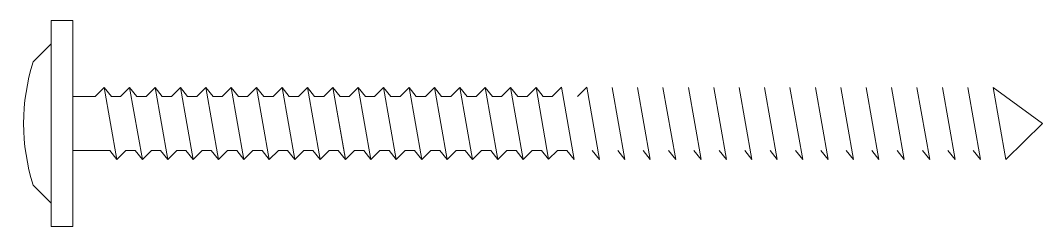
# Model space of a CAD drawing. Header units: metres. Extents: x -2.9 to 53.8, y -5.7 to 5.7.
import ezdxf

# ---------------------------------------------------------------- set-up
doc = ezdxf.new("R2010")
doc.units = ezdxf.units.M
doc.layers.add('A-DETL-GENF', color=92, linetype='Continuous', lineweight=18)

# ---------------------------------------------------------------- blocks, each defined once
blk = doc.blocks.new('00 schroef zetwerk_lang - Schroef zetwerk_lang-3345019-00_0 Basismaterialen')
at = {"layer": 'A-DETL-GENF', "lineweight": 13}
for p, q in [((0, 5.725), (-1.2, 5.725)), ((-1.2, 5.725), (-1.2, -5.725)), ((0, -5.725), (0, 5.725)), ((-1.2, 4.425), (-2.2, 3.425)), ((1.248, 1.5), (1.748, 2)), ((1.748, 2), (2.148, 1.5)), ((1.748, 2), (2.453, -2)), ((2.658, 1.5), (3.158, 2)), ((3.158, 2), (3.558, 1.5)), ((3.158, 2), (3.863, -2)), ((4.068, 1.5), (4.568, 2)), ((4.568, 2), (4.968, 1.5)), ((4.568, 2), (5.273, -2)), ((5.478, 1.5), (5.978, 2)), ((5.478, 1.5), (5.978, 2)), ((5.978, 2), (6.378, 1.5)), ((5.978, 2), (6.683, -2)), ((5.978, 2), (6.683, -2)), ((6.888, 1.5), (7.388, 2)), ((7.388, 2), (7.788, 1.5)), ((7.388, 2), (8.093, -2)), ((8.298, 1.5), (8.798, 2)), ((8.798, 2), (9.198, 1.5)), ((8.798, 2), (9.503, -2)), ((9.708, 1.5), (10.208, 2)), ((9.708, 1.5), (10.208, 2)), ((10.208, 2), (10.608, 1.5)), ((10.208, 2), (10.913, -2)), ((10.208, 2), (10.608, 1.5)), ((10.208, 2), (10.913, -2)), ((11.118, 1.5), (11.618, 2)), ((11.618, 2), (12.323, -2)), ((11.618, 2), (12.018, 1.5)), ((11.618, 2), (12.323, -2)), ((12.528, 1.5), (13.028, 2)), ((13.028, 2), (13.733, -2)), ((13.028, 2), (13.428, 1.5)), ((13.028, 2), (13.733, -2)), ((13.938, 1.5), (14.438, 2)), ((14.438, 2), (15.139, -1.981)), ((14.438, 2), (14.838, 1.5)), ((14.438, 2), (15.143, -2)), ((15.348, 1.5), (15.848, 2)), ((15.848, 2), (16.248, 1.5)), ((15.848, 2), (16.553, -2)), ((16.758, 1.5), (17.258, 2)), ((17.258, 2), (17.658, 1.5)), ((17.258, 2), (17.963, -2)), ((18.168, 1.5), (18.668, 2)), ((18.668, 2), (19.068, 1.5)), ((18.668, 2), (19.373, -2)), ((19.578, 1.5), (20.078, 2)), ((20.078, 2), (20.478, 1.5)), ((20.078, 2), (20.783, -2)), ((20.988, 1.5), (21.488, 2)), ((21.488, 2), (21.888, 1.5)), ((21.488, 2), (22.193, -2)), ((22.398, 1.5), (22.898, 2)), ((22.898, 2), (23.603, -2)), ((22.898, 2), (23.298, 1.5)), ((23.808, 1.5), (24.308, 2)), ((24.308, 2), (25.013, -2)), ((24.308, 2), (24.708, 1.5)), ((25.218, 1.5), (25.718, 2)), ((25.718, 2), (26.42, -1.986)), ((25.718, 2), (26.118, 1.5)), ((26.611, 1.5), (27.125, 2.014)), ((27.125, 2.014), (27.833, -2)), ((28.021, 1.5), (28.535, 2.014)), ((28.535, 2.014), (29.243, -2)), ((29.948, 2), (30.653, -2)), ((31.358, 2), (32.063, -2)), ((32.768, 2), (33.473, -2)), ((34.178, 2), (34.883, -2)), ((35.588, 2), (36.293, -2)), ((36.998, 2), (37.703, -2)), ((38.408, 2), (39.113, -2)), ((39.818, 2), (40.523, -2)), ((41.228, 2), (41.933, -2)), ((42.638, 2), (43.343, -2)), ((44.048, 2), (44.753, -2)), ((45.458, 2), (46.163, -2)), ((46.868, 2), (47.573, -2)), ((48.278, 2), (48.983, -2)), ((49.688, 2), (50.393, -2)), ((51.098, 2), (53.84, 0)), ((51.098, 2), (51.803, -2)), ((0, 1.5), (1.248, 1.5)), ((2.148, 1.5), (2.658, 1.5)), ((3.558, 1.5), (4.068, 1.5)), ((4.968, 1.5), (5.478, 1.5)), ((6.378, 1.5), (6.888, 1.5)), ((7.788, 1.5), (8.298, 1.5)), ((9.198, 1.5), (9.708, 1.5)), ((10.608, 1.5), (11.118, 1.5)), ((12.018, 1.5), (12.528, 1.5)), ((13.428, 1.5), (13.938, 1.5)), ((14.838, 1.5), (15.348, 1.5)), ((16.248, 1.5), (16.758, 1.5)), ((17.658, 1.5), (18.168, 1.5)), ((19.068, 1.5), (19.578, 1.5)), ((20.478, 1.5), (20.988, 1.5)), ((21.888, 1.5), (22.398, 1.5)), ((23.298, 1.5), (23.808, 1.5)), ((24.708, 1.5), (25.218, 1.5)), ((26.118, 1.5), (26.611, 1.5)), ((53.84, 0), (51.803, -2)), ((2.053, -1.5), (0, -1.5)), ((2.453, -2), (2.053, -1.5)), ((2.953, -1.5), (2.453, -2)), ((3.463, -1.5), (2.953, -1.5)), ((3.863, -2), (3.463, -1.5)), ((4.363, -1.5), (3.863, -2)), ((4.873, -1.5), (4.363, -1.5)), ((5.273, -2), (4.873, -1.5)), ((5.773, -1.5), (5.273, -2)), ((6.283, -1.5), (5.773, -1.5)), ((6.683, -2), (6.283, -1.5)), ((6.683, -2), (6.283, -1.5)), ((7.183, -1.5), (6.683, -2)), ((7.183, -1.5), (6.683, -2)), ((7.693, -1.5), (7.183, -1.5)), ((8.093, -2), (7.693, -1.5)), ((8.593, -1.5), (8.093, -2)), ((9.103, -1.5), (8.593, -1.5)), ((9.503, -2), (9.103, -1.5)), ((10.003, -1.5), (9.503, -2)), ((10.513, -1.5), (10.003, -1.5)), ((10.913, -2), (10.513, -1.5)), ((10.913, -2), (10.513, -1.5)), ((11.413, -1.5), (10.913, -2)), ((11.413, -1.5), (10.913, -2)), ((11.923, -1.5), (11.413, -1.5)), ((12.323, -2), (11.923, -1.5)), ((12.823, -1.5), (12.323, -2)), ((13.333, -1.5), (12.823, -1.5)), ((13.733, -2), (13.333, -1.5)), ((14.233, -1.5), (13.733, -2)), ((14.743, -1.5), (14.233, -1.5)), ((15.143, -2), (14.743, -1.5)), ((15.643, -1.5), (15.143, -2)), ((16.153, -1.5), (15.643, -1.5)), ((16.553, -2), (16.153, -1.5)), ((17.053, -1.5), (16.553, -2)), ((17.563, -1.5), (17.053, -1.5)), ((17.963, -2), (17.563, -1.5)), ((18.463, -1.5), (17.963, -2)), ((18.973, -1.5), (18.463, -1.5)), ((19.373, -2), (18.973, -1.5)), ((19.873, -1.5), (19.373, -2)), ((20.383, -1.5), (19.873, -1.5)), ((20.783, -2), (20.383, -1.5)), ((21.283, -1.5), (20.783, -2)), ((21.793, -1.5), (21.283, -1.5)), ((22.193, -2), (21.793, -1.5)), ((22.693, -1.5), (22.193, -2)), ((23.203, -1.5), (22.693, -1.5)), ((23.603, -2), (23.203, -1.5)), ((24.103, -1.5), (23.603, -2)), ((24.613, -1.5), (24.103, -1.5)), ((25.013, -2), (24.613, -1.5)), ((25.513, -1.5), (25.013, -2)), ((26.023, -1.5), (25.513, -1.5)), ((26.408, -1.981), (26.023, -1.5)), ((26.906, -1.5), (26.42, -1.986)), ((27.433, -1.5), (26.906, -1.5)), ((27.833, -2), (27.433, -1.5)), ((29.243, -2), (28.843, -1.5)), ((30.653, -2), (30.253, -1.5)), ((32.063, -2), (31.663, -1.5)), ((33.473, -2), (33.073, -1.5)), ((34.883, -2), (34.483, -1.5)), ((36.293, -2), (35.893, -1.5)), ((37.703, -2), (37.303, -1.5)), ((39.113, -2), (38.713, -1.5)), ((40.523, -2), (40.123, -1.5)), ((41.933, -2), (41.533, -1.5)), ((43.343, -2), (42.943, -1.5)), ((44.753, -2), (44.353, -1.5)), ((46.163, -2), (45.763, -1.5)), ((47.573, -2), (47.173, -1.5)), ((48.983, -2), (48.583, -1.5)), ((50.393, -2), (49.993, -1.5)), ((-2.2, -3.425), (-1.2, -4.425)), ((-1.2, -5.725), (0, -5.725))]:
    blk.add_line(p, q, dxfattribs=at)
blk.add_arc((8.636, 0), 11.364, 162.4592, 197.5408, dxfattribs=at)

msp = doc.modelspace()

# ---------------------------------------------------------------- block references
msp.add_blockref('00 schroef zetwerk_lang - Schroef zetwerk_lang-3345019-00_0 Basismaterialen', (0, 0))

doc.saveas('drawing.dxf')
